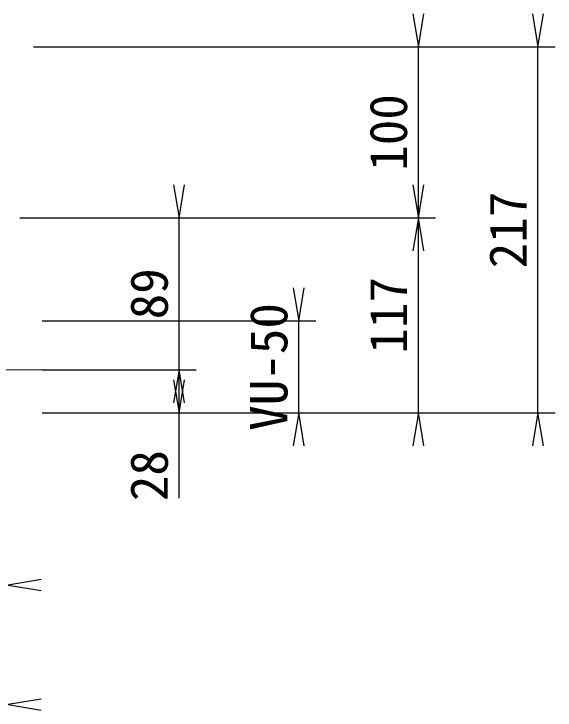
# Model space of a CAD drawing. Units: millimetres, scale not verified. Extents: x -1488 to 1365, y -1052 to 870.
# Drawn here: x -90.8 to 225.8, y -258.1 to 149.6 of the extents above; entities that cross this region are included whole.
import ezdxf
from ezdxf.enums import TextEntityAlignment as Align

# ---------------------------------------------------------------- set-up
doc = ezdxf.new("R2010")
doc.units = ezdxf.units.MM
doc.header["$LTSCALE"] = 10
doc.linetypes.add('CHAIN1', pattern=[8, 5, -1, 1, -1])
doc.layers.add('0-0_計極細', color=45, linetype='Continuous', lineweight=15)
doc.layers.add('0-5_寸法線', color=7, linetype='Continuous')
doc.styles.add('ＭＳ ゴシック', font='')
doc.styles.get('ＭＳ ゴシック').set_extended_font_data('MS Gothic')

# ---------------------------------------------------------------- blocks, each defined once
blk = doc.blocks.new('open_arrow')
at = {"color": 0, "linetype": 'Continuous', "lineweight": -2}
blk.add_lwpolyline([(7.5, 1.25), (0, 0), (7.5, -1.25)], dxfattribs=at)

msp = doc.modelspace()

# ---------------------------------------------------------------- linework, layer by layer
at = {"layer": '0-0_計極細', "linetype": 'CHAIN1'}
msp.add_line((-203.74, -58.77), (-73.39, -58.77), dxfattribs=at)
at = {"layer": '0-5_寸法線'}
for p, q in [((-79.4, 130.21), (155.82, 130.21)), ((-79.4, 130.21), (225.82, 130.21)), ((145.82, 30.21), (145.82, 130.21)), ((215.82, -84), (215.82, 130.21)), ((-87.4, 30.21), (15.82, 30.21)), ((-87.4, 30.21), (155.82, 30.21)), ((-87.4, 30.21), (155.82, 30.21)), ((5.82, -58.79), (5.82, 30.21)), ((145.82, -84), (145.82, 30.21)), ((5.82, -134), (5.82, -8.79)), ((-74.18, -30.12), (85.82, -30.12)), ((75.82, -84), (75.82, -30.12)), ((-74.18, -58.79), (15.82, -58.79)), ((-74.18, -58.79), (15.82, -58.79)), ((-74.18, -84), (15.82, -84)), ((-74.18, -84), (85.82, -84)), ((-74.18, -84), (155.82, -84)), ((-74.18, -84), (225.82, -84))]:
    msp.add_line(p, q, dxfattribs=at)

# ---------------------------------------------------------------- block references
at = {"layer": '0-5_寸法線', "xscale": 2.58, "yscale": 2.58}
for p, rotation in [((145.82, 130.21), 90), ((215.82, 130.21), 90), ((5.82, 30.21), 90), ((145.82, 30.21), 90), ((145.82, 30.21), 270), ((75.82, -30.12), 90), ((5.82, -58.79), 270), ((5.82, -58.79), 270), ((5.82, -84), 90), ((75.82, -84), 270), ((145.82, -84), 270), ((215.82, -84), 270)]:
    msp.add_blockref('open_arrow', p, dxfattribs=dict(at, rotation=rotation))
for p in [(-94.18, -184.86), (-94.18, -254.86)]:
    msp.add_blockref('open_arrow', p, dxfattribs=at)

# ---------------------------------------------------------------- texts
at = {"layer": '0-5_寸法線', "style": 'ＭＳ ゴシック'}
for s, p in [('100', (145.82, 57.71)), ('217', (215.82, 0.61)), ('89', (5.82, -29.29)), ('117', (145.82, -49.39)), ('VU-50', (75.82, -94.56)), ('28', (5.82, -135.78))]:
    msp.add_text(s, height=21.99, rotation=90, dxfattribs=at).set_placement(p, align=Align.BOTTOM_LEFT)

doc.saveas('drawing.dxf')
